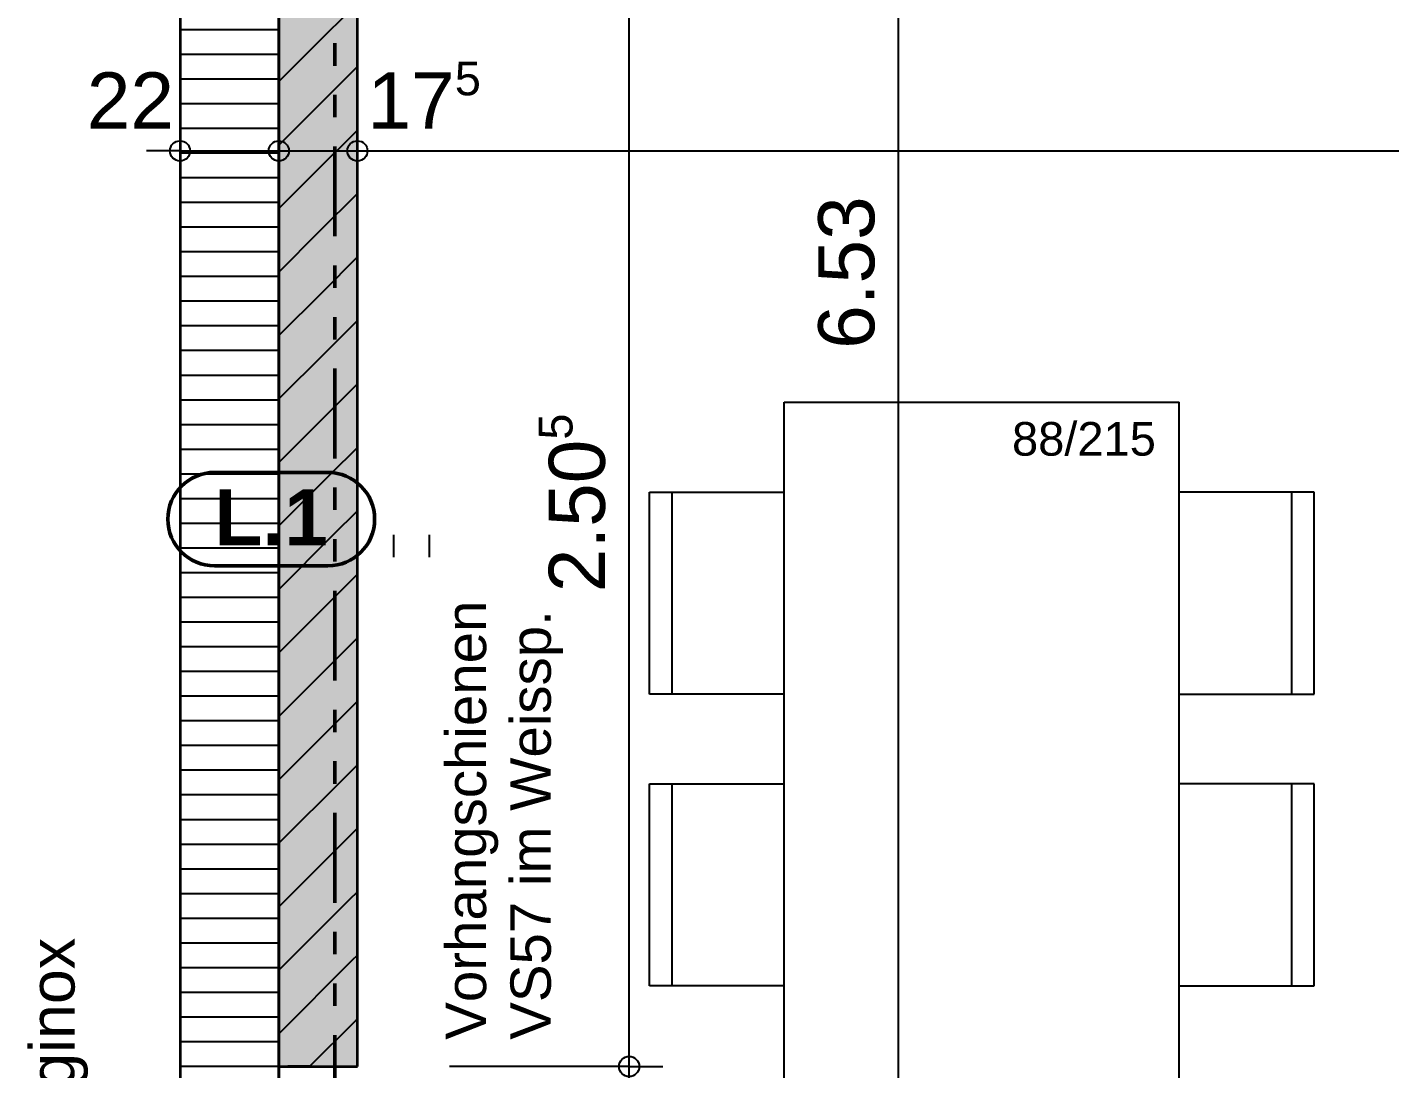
# Model space of a CAD drawing. Header units: centimetres. Extents: x 0.3 to 84.3, y 0.3 to 59.7.
# Drawn here: x 30.54 to 36.61, y 19.46 to 24.11 of the extents above; entities that cross this region are included whole.
import ezdxf

# ---------------------------------------------------------------- set-up
doc = ezdxf.new("R2010")
doc.units = ezdxf.units.CM
for name, pattern in [('AUSGEZOGEN', [0]), ('LINIE_23', [0.79, 0.4, -0.13, 0, -0.13, 0, -0.13]), ('PUNKT', [6.35, 0, -6.35]), ('RAND', [44.45, 12.7, -6.35, 12.7, -6.35, 0, -6.35])]:
    doc.linetypes.add(name, pattern=pattern)
for name, color, linetype, lineweight in [('Bauachsen grob', 7, 'RAND', 25), ('Daemmung', 7, 'AUSGEZOGEN', 35), ('Fuellflaeche tragende Wände MW', 7, 'AUSGEZOGEN', 25), ('Text Werkplan Ausfuehrung', 7, 'AUSGEZOGEN', 50), ('Vorhangbrett', 7, 'AUSGEZOGEN', 25), ('Wand Mauerwerk tragend', 7, 'AUSGEZOGEN', 35), ('Werkplan- Ausfuehrungsmasse', 7, 'AUSGEZOGEN', 25)]:
    doc.layers.add(name, color=color, linetype=linetype, lineweight=lineweight)
doc.layers.add('Moebel', color=7, linetype='AUSGEZOGEN', lineweight=25, true_color=0xababab)
doc.styles.add('ARIAL', font='ARIAL.TTF')

msp = doc.modelspace()

# ---------------------------------------------------------------- hatches: boundary and pattern name
at = {"layer": 'Fuellflaeche tragende Wände MW', "linetype": 'AUSGEZOGEN', "lineweight": 25}
msp.add_hatch(color=254, dxfattribs=at).paths.add_polyline_path([(31.66, 24.489), (31.66, 19.474), (32.01, 19.474), (32.01, 24.489)])

# ---------------------------------------------------------------- linework, layer by layer
at = {"layer": 'Bauachsen grob', "color": 32, "linetype": 'LINIE_23', "lineweight": 50, "true_color": 0xc36e14}
msp.add_line((31.91, 1.394), (31.91, 57.974), dxfattribs=at)
at = {"layer": 'Daemmung', "color": 7, "linetype": 'AUSGEZOGEN', "lineweight": 35}
for p, q in [((31.22, 24.689), (31.22, 19.474)), ((31.66, 19.474), (31.66, 24.489)), ((31.22, 19.474), (31.22, 19.354)), ((31.66, 19.354), (31.66, 19.474))]:
    msp.add_line(p, q, dxfattribs=at)
at = {"layer": 'Daemmung', "color": 7, "linetype": 'AUSGEZOGEN', "lineweight": 25}
for points in [[(31.66, 24.094), (31.66, 24.094), (31.66, 24.094), (31.66, 24.094), (31.22, 24.094)], [(31.66, 23.984), (31.66, 23.984), (31.66, 23.984), (31.66, 23.984), (31.22, 23.984)], [(31.66, 23.984), (31.66, 23.984), (31.66, 23.984), (31.66, 23.984), (31.22, 23.984)], [(31.66, 23.874), (31.66, 23.874), (31.66, 23.874), (31.66, 23.874), (31.22, 23.874)], [(31.66, 23.764), (31.66, 23.764), (31.66, 23.764), (31.66, 23.764), (31.22, 23.764)], [(31.66, 23.654), (31.66, 23.654), (31.66, 23.654), (31.66, 23.654), (31.22, 23.654)], [(31.66, 23.544), (31.66, 23.544), (31.66, 23.544), (31.66, 23.544), (31.22, 23.544)], [(31.66, 23.544), (31.66, 23.544), (31.66, 23.544), (31.66, 23.544), (31.22, 23.544)], [(31.66, 23.434), (31.66, 23.434), (31.66, 23.434), (31.66, 23.434), (31.22, 23.434)], [(31.66, 23.324), (31.66, 23.324), (31.66, 23.324), (31.66, 23.324), (31.22, 23.324)], [(31.66, 23.214), (31.66, 23.214), (31.66, 23.214), (31.66, 23.214), (31.22, 23.214)], [(31.66, 23.104), (31.66, 23.104), (31.66, 23.104), (31.66, 23.104), (31.22, 23.104)], [(31.66, 23.104), (31.66, 23.104), (31.66, 23.104), (31.66, 23.104), (31.22, 23.104)], [(31.66, 22.994), (31.66, 22.994), (31.66, 22.994), (31.66, 22.994), (31.22, 22.994)], [(31.66, 22.884), (31.66, 22.884), (31.66, 22.884), (31.66, 22.884), (31.22, 22.884)], [(31.66, 22.774), (31.66, 22.774), (31.66, 22.774), (31.66, 22.774), (31.22, 22.774)], [(31.66, 22.664), (31.66, 22.664), (31.66, 22.664), (31.66, 22.664), (31.22, 22.664)], [(31.66, 22.664), (31.66, 22.664), (31.66, 22.664), (31.66, 22.664), (31.22, 22.664)], [(31.66, 22.554), (31.66, 22.554), (31.66, 22.554), (31.66, 22.554), (31.22, 22.554)], [(31.66, 22.444), (31.66, 22.444), (31.66, 22.444), (31.66, 22.444), (31.22, 22.444)], [(31.66, 22.334), (31.66, 22.334), (31.66, 22.334), (31.66, 22.334), (31.22, 22.334)], [(31.66, 22.224), (31.66, 22.224), (31.66, 22.224), (31.66, 22.224), (31.22, 22.224)], [(31.66, 22.224), (31.66, 22.224), (31.66, 22.224), (31.66, 22.224), (31.22, 22.224)], [(31.66, 22.114), (31.66, 22.114), (31.66, 22.114), (31.66, 22.114), (31.22, 22.114)], [(31.66, 22.004), (31.66, 22.004), (31.66, 22.004), (31.66, 22.004), (31.22, 22.004)], [(31.66, 21.894), (31.66, 21.894), (31.66, 21.894), (31.66, 21.894), (31.22, 21.894)], [(31.66, 21.784), (31.66, 21.784), (31.66, 21.784), (31.66, 21.784), (31.22, 21.784)], [(31.66, 21.784), (31.66, 21.784), (31.66, 21.784), (31.66, 21.784), (31.22, 21.784)], [(31.66, 21.674), (31.66, 21.674), (31.66, 21.674), (31.66, 21.674), (31.22, 21.674)], [(31.66, 21.564), (31.66, 21.564), (31.66, 21.564), (31.66, 21.564), (31.22, 21.564)], [(31.66, 21.454), (31.66, 21.454), (31.66, 21.454), (31.66, 21.454), (31.22, 21.454)], [(31.66, 21.344), (31.66, 21.344), (31.66, 21.344), (31.66, 21.344), (31.22, 21.344)], [(31.66, 21.344), (31.66, 21.344), (31.66, 21.344), (31.66, 21.344), (31.22, 21.344)], [(31.66, 21.234), (31.66, 21.234), (31.66, 21.234), (31.66, 21.234), (31.22, 21.234)], [(31.66, 21.124), (31.66, 21.124), (31.66, 21.124), (31.66, 21.124), (31.22, 21.124)], [(31.66, 21.014), (31.66, 21.014), (31.66, 21.014), (31.66, 21.014), (31.22, 21.014)], [(31.66, 20.904), (31.66, 20.904), (31.66, 20.904), (31.66, 20.904), (31.22, 20.904)], [(31.66, 20.904), (31.66, 20.904), (31.66, 20.904), (31.66, 20.904), (31.22, 20.904)], [(31.66, 20.794), (31.66, 20.794), (31.66, 20.794), (31.66, 20.794), (31.22, 20.794)], [(31.66, 20.684), (31.66, 20.684), (31.66, 20.684), (31.66, 20.684), (31.22, 20.684)], [(31.66, 20.574), (31.66, 20.574), (31.66, 20.574), (31.66, 20.574), (31.22, 20.574)], [(31.66, 20.464), (31.66, 20.464), (31.66, 20.464), (31.66, 20.464), (31.22, 20.464)], [(31.66, 20.464), (31.66, 20.464), (31.66, 20.464), (31.66, 20.464), (31.22, 20.464)], [(31.66, 20.354), (31.66, 20.354), (31.66, 20.354), (31.66, 20.354), (31.22, 20.354)], [(31.66, 20.244), (31.66, 20.244), (31.66, 20.244), (31.66, 20.244), (31.22, 20.244)], [(31.66, 20.134), (31.66, 20.134), (31.66, 20.134), (31.66, 20.134), (31.22, 20.134)], [(31.66, 20.024), (31.66, 20.024), (31.66, 20.024), (31.66, 20.024), (31.22, 20.024)], [(31.66, 20.024), (31.66, 20.024), (31.66, 20.024), (31.66, 20.024), (31.22, 20.024)], [(31.66, 19.914), (31.66, 19.914), (31.66, 19.914), (31.66, 19.914), (31.22, 19.914)], [(31.66, 19.804), (31.66, 19.804), (31.66, 19.804), (31.66, 19.804), (31.22, 19.804)], [(31.66, 19.694), (31.66, 19.694), (31.66, 19.694), (31.66, 19.694), (31.22, 19.694)], [(31.66, 19.584), (31.66, 19.584), (31.66, 19.584), (31.66, 19.584), (31.22, 19.584)], [(31.66, 19.584), (31.66, 19.584), (31.66, 19.584), (31.66, 19.584), (31.22, 19.584)], [(31.66, 19.474), (31.66, 19.474), (31.66, 19.474), (31.66, 19.474), (31.22, 19.474)]]:
    msp.add_lwpolyline(points, dxfattribs=at)
at = {"layer": 'Moebel', "color": 253, "linetype": 'AUSGEZOGEN', "lineweight": 25, "true_color": 0xababab}
for p, q in [((33.91, 22.434), (35.67, 22.434)), ((33.91, 18.134), (33.91, 22.434)), ((35.67, 18.134), (35.67, 22.434)), ((33.31, 22.034), (33.91, 22.034)), ((33.31, 21.134), (33.31, 22.034)), ((33.41, 22.034), (33.41, 21.134)), ((36.27, 22.034), (35.67, 22.034)), ((36.17, 22.034), (36.17, 21.134)), ((36.27, 21.134), (36.27, 22.034)), ((33.91, 21.134), (33.31, 21.134)), ((35.67, 21.134), (36.27, 21.134)), ((33.31, 20.734), (33.91, 20.734)), ((33.31, 19.834), (33.31, 20.734)), ((33.41, 20.734), (33.41, 19.834)), ((36.27, 20.734), (35.67, 20.734)), ((36.17, 20.734), (36.17, 19.834)), ((36.27, 19.834), (36.27, 20.734)), ((33.91, 19.834), (33.31, 19.834)), ((35.67, 19.834), (36.27, 19.834))]:
    msp.add_line(p, q, dxfattribs=at)
at = {"layer": 'Text Werkplan Ausfuehrung', "color": 92, "linetype": 'AUSGEZOGEN', "lineweight": 50, "true_color": 0x00b300}
for p, q in [((31.8785, 22.1215), (31.3739, 22.1215)), ((31.8785, 21.7048), (31.3739, 21.7048))]:
    msp.add_line(p, q, dxfattribs=at)
for centre, start, end in [((31.3739, 21.9132), 90, 270), ((31.8785, 21.9132), 270, 90)]:
    msp.add_arc(centre, 0.2083, start, end, dxfattribs=at)
at = {"layer": 'Vorhangbrett', "color": 191, "linetype": 'PUNKT', "lineweight": 25, "true_color": 0xbe96ea}
for p, q in [((32.17, 28.294), (32.17, 16.634)), ((32.33, 28.294), (32.33, 16.794))]:
    msp.add_line(p, q, dxfattribs=at)
at = {"layer": 'Wand Mauerwerk tragend', "color": 7, "linetype": 'AUSGEZOGEN', "lineweight": 35}
for p, q in [((31.66, 24.489), (31.66, 19.474)), ((32.01, 19.474), (32.01, 24.394)), ((31.66, 19.474), (32.01, 19.474))]:
    msp.add_line(p, q, dxfattribs=at)
at = {"layer": 'Wand Mauerwerk tragend', "color": 180, "linetype": 'PUNKT', "lineweight": 35}
for p, q in [((31.8, 19.474), (31.66, 19.474)), ((31.66, 19.474), (31.66, 19.354)), ((31.8, 16.674), (31.8, 19.474))]:
    msp.add_line(p, q, dxfattribs=at)
at = {"layer": 'Wand Mauerwerk tragend', "color": 7, "linetype": 'AUSGEZOGEN', "lineweight": 25}
for points in [[(31.66, 23.8629), (31.8069, 24.0098), (31.8069, 24.0098), (32.01, 24.2129), (32.01, 24.2129)], [(31.66, 23.5801), (31.819, 23.7391), (31.819, 23.7391), (32.01, 23.9301), (32.01, 23.9301)], [(31.66, 23.2973), (31.8311, 23.4684), (31.8311, 23.4684), (32.01, 23.6473), (32.01, 23.6473)], [(31.66, 23.0144), (31.8432, 23.1976), (31.8432, 23.1976), (32.01, 23.3644), (32.01, 23.3644)], [(31.66, 22.7316), (31.8554, 22.9269), (31.8554, 22.9269), (32.01, 23.0816), (32.01, 23.0816)], [(31.66, 22.4487), (31.8675, 22.6562), (31.8675, 22.6562), (32.01, 22.7987), (32.01, 22.7987)], [(31.66, 22.1659), (31.8796, 22.3855), (31.8796, 22.3855), (32.01, 22.5159), (32.01, 22.5159)], [(31.66, 21.883), (31.8917, 22.1148), (31.8917, 22.1148), (32.01, 22.233), (32.01, 22.233)], [(31.66, 21.6002), (31.9039, 21.8441), (31.9039, 21.8441), (32.01, 21.9502), (32.01, 21.9502)], [(31.66, 21.3174), (31.916, 21.5733), (31.916, 21.5733), (32.01, 21.6674), (32.01, 21.6674)], [(31.66, 21.0345), (31.9281, 21.3026), (31.9281, 21.3026), (32.01, 21.3845), (32.01, 21.3845)], [(31.66, 20.7517), (31.9402, 21.0319), (31.9402, 21.0319), (32.01, 21.1017), (32.01, 21.1017)], [(31.66, 20.4688), (31.9524, 20.7612), (31.9524, 20.7612), (32.01, 20.8188), (32.01, 20.8188)], [(31.66, 20.186), (31.9645, 20.4905), (31.9645, 20.4905), (32.01, 20.536), (32.01, 20.536)], [(31.66, 19.9031), (31.9766, 20.2197), (31.9766, 20.2197), (32.01, 20.2531), (32.01, 20.2531)], [(31.66, 19.6203), (31.9887, 19.949), (31.9887, 19.949), (32.01, 19.9703), (32.01, 19.9703)], [(31.7965, 19.474), (32.0008, 19.6783), (32.0008, 19.6783), (32.01, 19.6875), (32.01, 19.6875)]]:
    msp.add_lwpolyline(points, dxfattribs=at)
at = {"layer": 'Werkplan- Ausfuehrungsmasse', "color": 7, "linetype": 'AUSGEZOGEN', "lineweight": 25}
for p, q in [((34.42, 16.474), (34.42, 29.534)), ((33.22, 19.474), (33.22, 24.489)), ((31.22, 23.554), (31.22, 23.704)), ((31.66, 23.554), (31.66, 23.704)), ((32.01, 23.554), (32.01, 23.704)), ((31.22, 23.554), (31.07, 23.554)), ((31.22, 23.554), (31.22, 23.404)), ((31.22, 23.554), (31.22, 23.554)), ((31.22, 23.554), (31.66, 23.554)), ((31.66, 23.554), (31.66, 23.404)), ((31.66, 23.554), (31.66, 23.554)), ((31.66, 23.554), (32.01, 23.554)), ((32.01, 23.554), (32.01, 23.404)), ((32.01, 23.554), (32.01, 23.554)), ((33.22, 19.474), (33.07, 19.474)), ((33.22, 19.474), (33.37, 19.474)), ((33.22, 16.674), (33.22, 19.474))]:
    msp.add_line(p, q, dxfattribs=at)
for points in [[(32.01, 23.554), (35.2467, 23.554), (35.2467, 23.554), (46.91, 23.554)], [(33.22, 19.474), (33.1621, 19.474), (33.1621, 19.474), (33.1517, 19.474), (33.1517, 19.474), (33.1513, 19.474), (33.1513, 19.474), (33.1505, 19.474), (33.1505, 19.474), (33.1499, 19.474), (33.1499, 19.474), (33.1493, 19.474), (33.1493, 19.474), (33.1486, 19.474), (33.1486, 19.474), (33.1481, 19.474), (33.1481, 19.474), (33.1474, 19.474), (33.1474, 19.474), (33.147, 19.474), (33.147, 19.474), (33.1467, 19.474), (33.1467, 19.474), (33.1463, 19.474), (33.1463, 19.474), (33.1462, 19.474), (33.1462, 19.474), (33.1425, 19.474), (33.1425, 19.474), (33.1425, 19.474), (33.1425, 19.474), (33.1425, 19.474), (33.1425, 19.474), (32.42, 19.474)]]:
    msp.add_lwpolyline(points, dxfattribs=at)
for centre in [(31.22, 23.554), (31.66, 23.554), (32.01, 23.554), (33.22, 19.474)]:
    msp.add_circle(centre, 0.045, dxfattribs=at)

# ---------------------------------------------------------------- texts
at = {"layer": 'Moebel', "color": 253, "linetype": 'AUSGEZOGEN', "lineweight": 25, "true_color": 0xababab, "insert": (34.925, 22.194), "char_height": 0.15, "width": 0.075, "attachment_point": 7, "style": 'ARIAL'}
msp.add_mtext('88/215', dxfattribs=at)
at = {"layer": 'Text Werkplan Ausfuehrung', "color": 92, "linetype": 'AUSGEZOGEN', "lineweight": 50, "true_color": 0x00b300, "insert": (31.3739, 21.7965), "char_height": 0.25, "width": 0.125, "attachment_point": 7, "style": 'ARIAL'}
msp.add_mtext('\\fArial|i0|b1|c0|p0;L.1', dxfattribs=at)
at = {"layer": 'Text Werkplan Ausfuehrung', "color": 7, "linetype": 'AUSGEZOGEN', "lineweight": 35, "insert": (30.8107, 16.9723), "char_height": 0.2, "width": 0.1, "attachment_point": 7, "rotation": 90, "style": 'ARIAL'}
msp.add_mtext('Abdeckblech\\~aus\\~Uginox', dxfattribs=at)
at = {"layer": 'Vorhangbrett', "color": 191, "linetype": 'AUSGEZOGEN', "lineweight": 35, "true_color": 0xbe96ea, "char_height": 0.18, "width": 0.09, "attachment_point": 7, "rotation": 90, "style": 'ARIAL'}
for s, insert in [('Vorhangschienen', (32.6376, 19.5933)), ('VS57\\~im\\~Weissp.', (32.9256, 19.5933))]:
    msp.add_mtext(s, dxfattribs=dict(at, insert=insert))
at = {"layer": 'Werkplan- Ausfuehrungsmasse', "color": 7, "linetype": 'AUSGEZOGEN', "lineweight": 50, "attachment_point": 7, "style": 'ARIAL'}
for s, insert, char_height, width in [('22', (30.8049, 23.654), 0.25, 0.125), ('5', (32.4435, 23.7998), 0.15, 0.075), ('17', (32.055, 23.654), 0.25, 0.125)]:
    msp.add_mtext(s, dxfattribs=dict(at, insert=insert, char_height=char_height, width=width))
at = {"layer": 'Werkplan- Ausfuehrungsmasse', "color": 7, "linetype": 'AUSGEZOGEN', "lineweight": 50, "attachment_point": 7, "rotation": 90, "style": 'ARIAL'}
for s, insert, char_height, width in [('6.53', (34.3156, 22.6721), 0.25, 0.125), ('5', (32.9699, 22.2673), 0.15, 0.075), ('2.50', (33.1157, 21.5876), 0.25, 0.125)]:
    msp.add_mtext(s, dxfattribs=dict(at, insert=insert, char_height=char_height, width=width))

doc.saveas('drawing.dxf')
